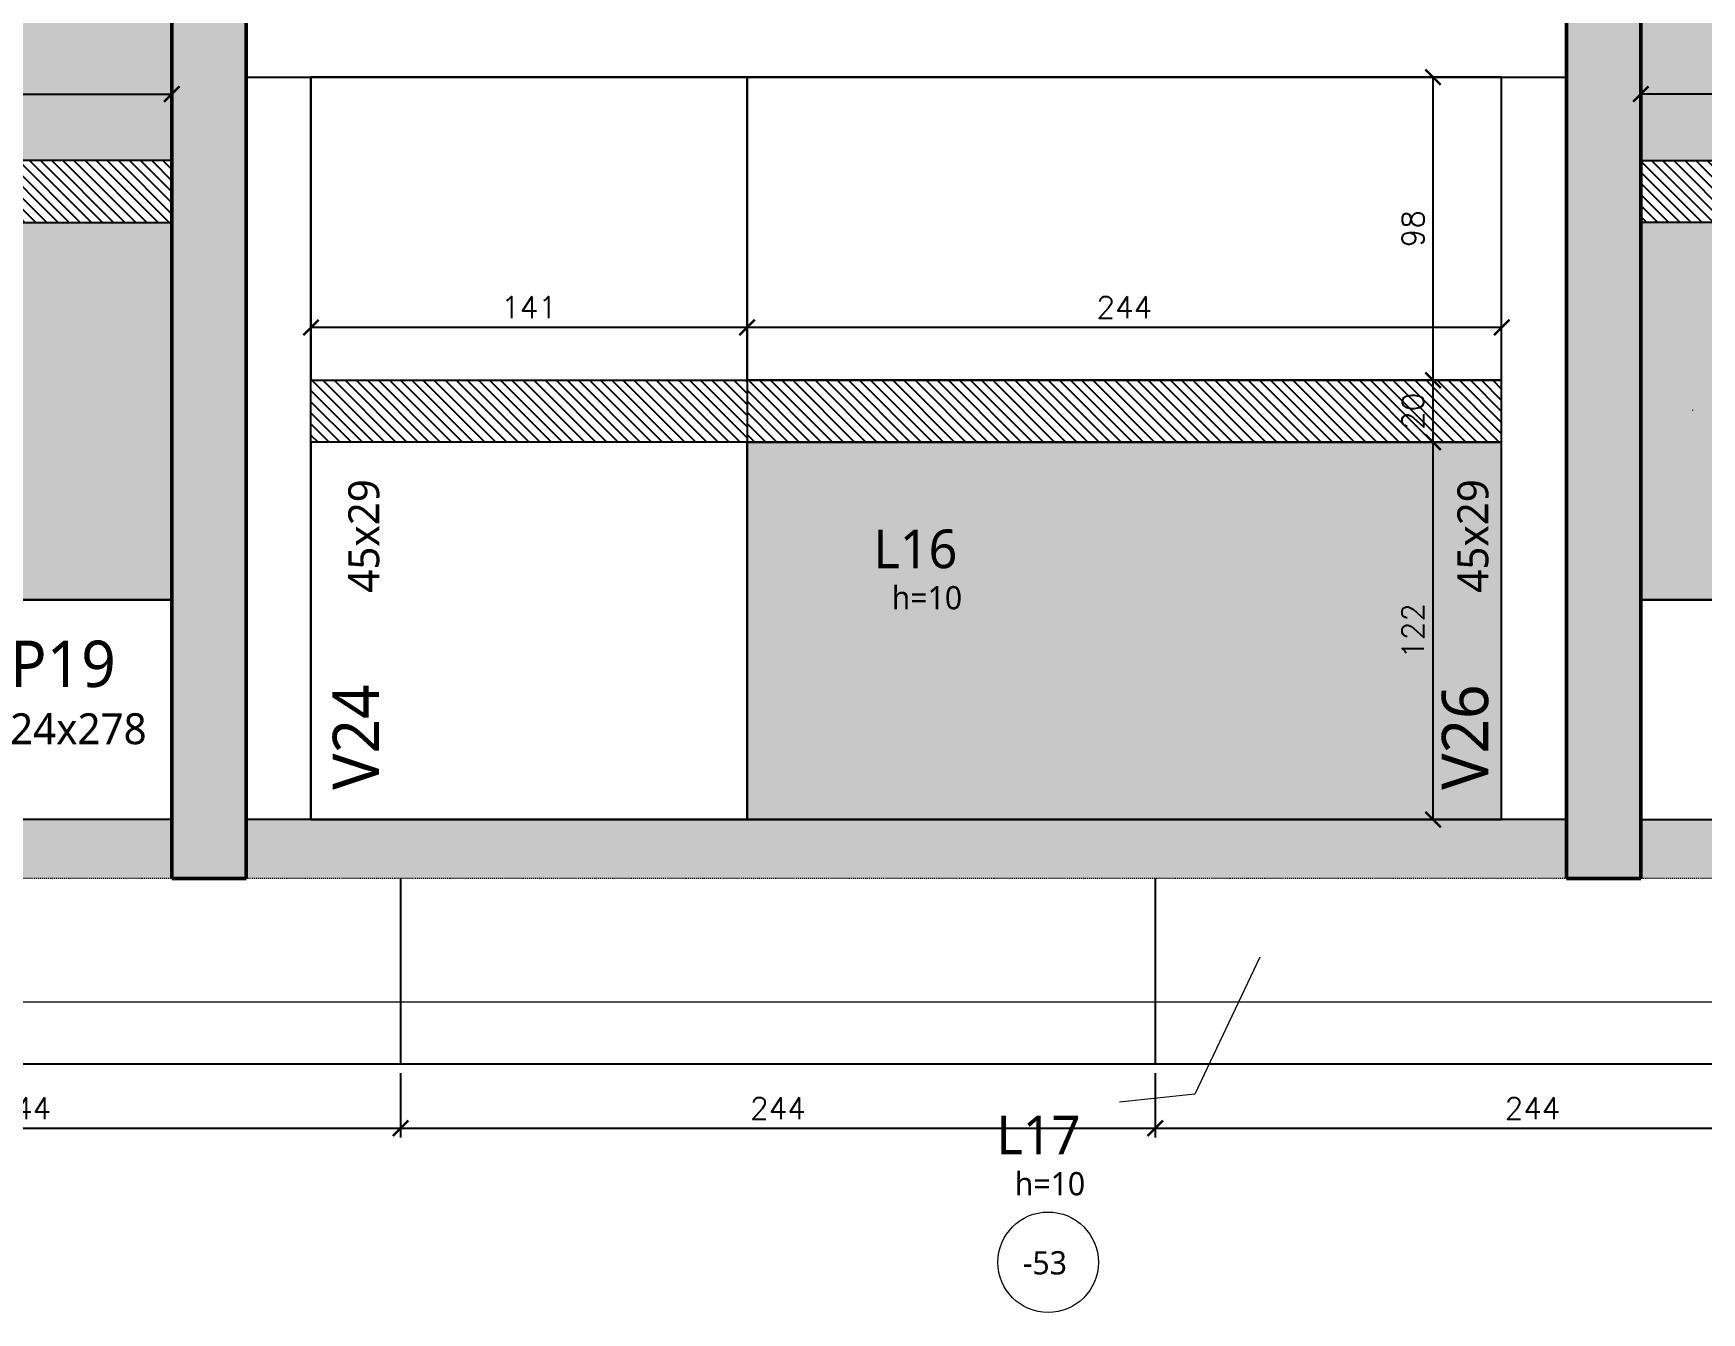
# Model space of a CAD drawing. Extents: x -29754 to -10774, y -8834 to 6017.
# Drawn here: x -22978 to -22439, y -7328 to -6914 of the extents above; entities that cross this region are included whole.
import ezdxf

# ---------------------------------------------------------------- set-up
doc = ezdxf.new("R2010")
doc.units = 0
doc.header["$PDMODE"] = 2
doc.header["$PDSIZE"] = 10
doc.linetypes.add('Aligning Line', pattern=[0.635, 0.3175, -0.3175])
doc.linetypes.add('Traço', pattern=[0.635, 0.3175, -0.3175])
doc.layers.get('0').update_dxf_attribs({"lineweight": 13})
doc.layers.get('Defpoints').update_dxf_attribs({"lineweight": 13})
doc.layers.add('A-DETL', color=7, linetype='Continuous', lineweight=18, true_color=0x00a600)
for name, color, linetype, lineweight in [('A-FLOR', 7, 'Continuous', 18), ('A-FLOR-IDEN', 7, 'Continuous', 9), ('S-BEAM', 7, 'Continuous', 18), ('S-BEAM-IDEN', 7, 'Continuous', 9), ('S-COLS', 7, 'Continuous', 18), ('S-COLS-IDEN', 7, 'Continuous', 9)]:
    doc.layers.add(name, color=color, linetype=linetype, lineweight=lineweight)
for name, color, linetype in [('Cota', 4, 'Continuous'), ('Faixa Reesc', 8, 'Continuous'), ('Hachura 122x244', 253, 'Continuous'), ('Painéis', 200, 'Continuous'), ('Reaproveitamento', 251, 'Continuous')]:
    doc.layers.add(name, color=color, linetype=linetype)
doc.styles.add('Gadugi', font='gadugi.ttf', dxfattribs={"height": 15})
doc.styles.add('Gadugi_1', font='gadugi.ttf', dxfattribs={"height": 10})
doc.styles.add('Gadugi_2', font='gadugi.ttf', dxfattribs={"height": 0.2})
doc.styles.add('Gadugi_3', font='gadugi.ttf', dxfattribs={"height": 7.5})
doc.styles.add('ROMANS', font='romans.shx')
doc.dimstyles.new('Cota Paínel', dxfattribs={"dimtxt": 7, "dimasz": 5, "dimexe": 3, "dimexo": 3, "dimgap": 3, "dimtad": 1, "dimdec": 1, "dimzin": 12, "dimdsep": 46, "dimtxsty": 'ROMANS', "dimblk": 'ARCHTICK', "dimcen": 0, "dimclrd": 4, "dimclre": 4, "dimclrt": 1, "dimadec": 1, "dimazin": 3, "dimtfac": 1, "dimtdec": 1, "dimtmove": 0, "dimatfit": 3, "dimldrblk": 'OBLIQUE', "dimfxl": 1, "dimtolj": 1, "dimtzin": 12, "dimarcsym": 0})
pattern_1 = [(135, (7572.2974, -10649.0406), (-1.79605122, -1.79605122), [])]

# ---------------------------------------------------------------- blocks, each defined once
blk = doc.blocks.new('PED_TAG_LAJE_R01 - TÍTULO_ESPESSURA_REBAIXO-2413107-PL100 - FORMA DO PAVIMENTO TIPO')
at = {"layer": 'A-FLOR-IDEN'}
blk.add_circle((-0.046, -0.667), 0.325, dxfattribs=at)
blk = doc.blocks.new('122x244')
at = {"layer": 'Hachura 122x244'}
h = blk.add_hatch(color=256, dxfattribs=at)
h.dxf.hatch_style = 2
h.paths.add_polyline_path([(-30259.5, 9300.7), (-30015.5, 9300.7), (-30015.5, 9422.7), (-30259.5, 9422.7)])
at = {"layer": 'Painéis'}
blk.add_lwpolyline([(-30259.5, 9300.7), (-30015.5, 9300.7), (-30015.5, 9422.7), (-30259.5, 9422.7)], close=True, dxfattribs=at)
blk = doc.blocks.new('_ArchTick')
at = {"color": 0, "linetype": 'ByBlock', "const_width": 0.15}
blk.add_lwpolyline([(-0.5, -0.5), (0.5, 0.5)], dxfattribs=at)
blk = doc.blocks.new('*D364')
at = {"layer": 'Cota', "color": 4, "lineweight": -2, "transparency": 16777216}
for p, q in [((-23177.26, -6952.63), (-23177.26, -6931.09)), ((-22933.26, -6952.63), (-22933.26, -6931.09)), ((-23177.26, -6934.09), (-22933.26, -6934.09))]:
    blk.add_line(p, q, dxfattribs=at)
at = {"layer": 'Defpoints', "color": 0, "transparency": 16777216}
for p in [(-22933.26, -6934.09), (-23177.26, -6955.63), (-22933.26, -6955.63)]:
    blk.add_point(p, dxfattribs=at)
at = {"layer": 'Cota', "color": 4, "lineweight": -2, "transparency": 16777216, "xscale": 5, "yscale": 5, "zscale": 5, "rotation": 180}
blk.add_blockref('_ArchTick', (-23177.26, -6934.09), dxfattribs=at)
at = {"layer": 'Cota', "color": 4, "lineweight": -2, "transparency": 16777216, "xscale": 5, "yscale": 5, "zscale": 5}
blk.add_blockref('_ArchTick', (-22933.26, -6934.09), dxfattribs=at)
at = {"layer": 'Cota', "color": 1, "transparency": 16777216, "insert": (-23055.26, -6927.59), "char_height": 7, "attachment_point": 5, "style": 'ROMANS'}
blk.add_mtext('\\A1;244', dxfattribs=at)
blk = doc.blocks.new('_OBLIQUE')
at = {"color": 0, "linetype": 'ByBlock', "lineweight": -2}
for p, q in [((0, 0), (-1, 0)), ((-0.5, -0.5), (0.5, 0.5))]:
    blk.add_line(p, q, dxfattribs=at)
blk = doc.blocks.new('*D354')
at = {"layer": 'Cota', "color": 4, "lineweight": -2, "transparency": 16777216}
for p, q in [((-22506.26, -7046.63), (-22528.44, -7046.63)), ((-22525.44, -7168.63), (-22525.44, -7046.63)), ((-22506.26, -7168.63), (-22528.44, -7168.63))]:
    blk.add_line(p, q, dxfattribs=at)
at = {"layer": 'Defpoints', "color": 0, "transparency": 16777216}
for p in [(-22525.44, -7046.63), (-22503.26, -7046.63), (-22503.26, -7168.63)]:
    blk.add_point(p, dxfattribs=at)
at = {"layer": 'Cota', "color": 4, "lineweight": -2, "transparency": 16777216, "xscale": 5, "yscale": 5, "zscale": 5}
for p, rotation in [((-22525.44, -7046.63), 90), ((-22525.44, -7168.63), 270)]:
    blk.add_blockref('_ArchTick', p, dxfattribs=dict(at, rotation=rotation))
at = {"layer": 'Cota', "color": 1, "transparency": 16777216, "insert": (-22531.94, -7107.63), "char_height": 7, "attachment_point": 5, "rotation": 90, "style": 'ROMANS'}
blk.add_mtext('\\A1;122', dxfattribs=at)
blk = doc.blocks.new('*D355')
at = {"layer": 'Cota', "color": 4, "lineweight": -2, "transparency": 16777216}
for p, q in [((-22506.26, -7026.63), (-22528.44, -7026.63)), ((-22525.44, -7046.63), (-22525.44, -7026.63)), ((-22509.26, -7046.63), (-22528.44, -7046.63))]:
    blk.add_line(p, q, dxfattribs=at)
at = {"layer": 'Defpoints', "color": 0, "transparency": 16777216}
for p in [(-22525.44, -7026.63), (-22503.26, -7026.63), (-22506.26, -7046.63)]:
    blk.add_point(p, dxfattribs=at)
at = {"layer": 'Cota', "color": 4, "lineweight": -2, "transparency": 16777216, "xscale": 5, "yscale": 5, "zscale": 5}
for p, rotation in [((-22525.44, -7026.63), 90), ((-22525.44, -7046.63), 270)]:
    blk.add_blockref('_ArchTick', p, dxfattribs=dict(at, rotation=rotation))
at = {"layer": 'Cota', "color": 1, "transparency": 16777216, "insert": (-22531.94, -7036.63), "char_height": 7, "attachment_point": 5, "rotation": 90, "style": 'ROMANS'}
blk.add_mtext('\\A1;20', dxfattribs=at)
blk = doc.blocks.new('*D356')
at = {"layer": 'Cota', "color": 4, "lineweight": -2, "transparency": 16777216}
for p, q in [((-22506.26, -6928.63), (-22528.44, -6928.63)), ((-22525.44, -7026.63), (-22525.44, -6928.63)), ((-22506.26, -7026.63), (-22528.44, -7026.63))]:
    blk.add_line(p, q, dxfattribs=at)
at = {"layer": 'Defpoints', "color": 0, "transparency": 16777216}
for p in [(-22525.44, -6928.63), (-22503.26, -6928.63), (-22503.26, -7026.63)]:
    blk.add_point(p, dxfattribs=at)
at = {"layer": 'Cota', "color": 4, "lineweight": -2, "transparency": 16777216, "xscale": 5, "yscale": 5, "zscale": 5}
for p, rotation in [((-22525.44, -6928.63), 90), ((-22525.44, -7026.63), 270)]:
    blk.add_blockref('_ArchTick', p, dxfattribs=dict(at, rotation=rotation))
at = {"layer": 'Cota', "color": 1, "transparency": 16777216, "insert": (-22531.94, -6977.63), "char_height": 7, "attachment_point": 5, "rotation": 90, "style": 'ROMANS'}
blk.add_mtext('\\A1;98', dxfattribs=at)
blk = doc.blocks.new('*D357')
at = {"layer": 'Cota', "color": 4, "lineweight": -2, "transparency": 16777216}
for p, q in [((-22747.26, -7023.63), (-22747.26, -7006.55)), ((-22503.26, -7023.63), (-22503.26, -7006.55)), ((-22503.26, -7009.55), (-22747.26, -7009.55))]:
    blk.add_line(p, q, dxfattribs=at)
at = {"layer": 'Defpoints', "color": 0, "transparency": 16777216}
for p in [(-22747.26, -7009.55), (-22747.26, -7026.63), (-22503.26, -7026.63)]:
    blk.add_point(p, dxfattribs=at)
at = {"layer": 'Cota', "color": 4, "lineweight": -2, "transparency": 16777216, "xscale": 5, "yscale": 5, "zscale": 5, "rotation": 180}
blk.add_blockref('_ArchTick', (-22747.26, -7009.55), dxfattribs=at)
at = {"layer": 'Cota', "color": 4, "lineweight": -2, "transparency": 16777216, "xscale": 5, "yscale": 5, "zscale": 5}
blk.add_blockref('_ArchTick', (-22503.26, -7009.55), dxfattribs=at)
at = {"layer": 'Cota', "color": 1, "transparency": 16777216, "insert": (-22625.26, -7003.05), "char_height": 7, "attachment_point": 5, "style": 'ROMANS'}
blk.add_mtext('\\A1;244', dxfattribs=at)
blk = doc.blocks.new('*D412')
at = {"layer": 'Cota', "color": 4, "lineweight": -2, "transparency": 16777216}
for p, q in [((-22888.26, -7023.63), (-22888.26, -7006.55)), ((-22747.26, -7023.63), (-22747.26, -7006.55)), ((-22747.26, -7009.55), (-22888.26, -7009.55))]:
    blk.add_line(p, q, dxfattribs=at)
at = {"layer": 'Defpoints', "color": 0, "transparency": 16777216}
for p in [(-22888.26, -7009.55), (-22888.26, -7026.63), (-22747.26, -7026.63)]:
    blk.add_point(p, dxfattribs=at)
at = {"layer": 'Cota', "color": 4, "lineweight": -2, "transparency": 16777216, "xscale": 5, "yscale": 5, "zscale": 5, "rotation": 180}
blk.add_blockref('_ArchTick', (-22888.26, -7009.55), dxfattribs=at)
at = {"layer": 'Cota', "color": 4, "lineweight": -2, "transparency": 16777216, "xscale": 5, "yscale": 5, "zscale": 5}
blk.add_blockref('_ArchTick', (-22747.26, -7009.55), dxfattribs=at)
at = {"layer": 'Cota', "color": 1, "transparency": 16777216, "insert": (-22817.76, -7003.05), "char_height": 7, "attachment_point": 5, "style": 'ROMANS'}
blk.add_mtext('\\A1;141', dxfattribs=at)
blk = doc.blocks.new('*D326')
at = {"layer": 'Cota', "color": 4, "lineweight": -2, "transparency": 16777216}
for p, q in [((-23103.26, -7250.63), (-23103.26, -7271.42)), ((-22859.26, -7250.63), (-22859.26, -7271.42)), ((-23103.26, -7268.42), (-22859.26, -7268.42))]:
    blk.add_line(p, q, dxfattribs=at)
at = {"layer": 'Defpoints', "color": 0, "transparency": 16777216}
for p in [(-23103.26, -7247.63), (-22859.26, -7247.63), (-22859.26, -7268.42)]:
    blk.add_point(p, dxfattribs=at)
at = {"layer": 'Cota', "color": 4, "lineweight": -2, "transparency": 16777216, "xscale": 5, "yscale": 5, "zscale": 5, "rotation": 180}
blk.add_blockref('_ArchTick', (-23103.26, -7268.42), dxfattribs=at)
at = {"layer": 'Cota', "color": 4, "lineweight": -2, "transparency": 16777216, "xscale": 5, "yscale": 5, "zscale": 5}
blk.add_blockref('_ArchTick', (-22859.26, -7268.42), dxfattribs=at)
at = {"layer": 'Cota', "color": 1, "transparency": 16777216, "insert": (-22981.26, -7261.92), "char_height": 7, "attachment_point": 5, "style": 'ROMANS'}
blk.add_mtext('\\A1;244', dxfattribs=at)
blk = doc.blocks.new('*D327')
at = {"layer": 'Cota', "color": 4, "lineweight": -2, "transparency": 16777216}
for p, q in [((-22859.26, -7253.63), (-22859.26, -7271.42)), ((-22615.26, -7250.63), (-22615.26, -7271.42)), ((-22859.26, -7268.42), (-22615.26, -7268.42))]:
    blk.add_line(p, q, dxfattribs=at)
at = {"layer": 'Defpoints', "color": 0, "transparency": 16777216}
for p in [(-22615.26, -7247.63), (-22859.26, -7250.63), (-22615.26, -7268.42)]:
    blk.add_point(p, dxfattribs=at)
at = {"layer": 'Cota', "color": 4, "lineweight": -2, "transparency": 16777216, "xscale": 5, "yscale": 5, "zscale": 5, "rotation": 180}
blk.add_blockref('_ArchTick', (-22859.26, -7268.42), dxfattribs=at)
at = {"layer": 'Cota', "color": 4, "lineweight": -2, "transparency": 16777216, "xscale": 5, "yscale": 5, "zscale": 5}
blk.add_blockref('_ArchTick', (-22615.26, -7268.42), dxfattribs=at)
at = {"layer": 'Cota', "color": 1, "transparency": 16777216, "insert": (-22737.26, -7261.92), "char_height": 7, "attachment_point": 5, "style": 'ROMANS'}
blk.add_mtext('\\A1;244', dxfattribs=at)
blk = doc.blocks.new('*D328')
at = {"layer": 'Cota', "color": 4, "lineweight": -2, "transparency": 16777216}
for p, q in [((-22615.26, -7250.63), (-22615.26, -7271.42)), ((-22371.26, -7250.63), (-22371.26, -7271.42)), ((-22615.26, -7268.42), (-22371.26, -7268.42))]:
    blk.add_line(p, q, dxfattribs=at)
at = {"layer": 'Defpoints', "color": 0, "transparency": 16777216}
for p in [(-22615.26, -7247.63), (-22371.26, -7247.63), (-22371.26, -7268.42)]:
    blk.add_point(p, dxfattribs=at)
at = {"layer": 'Cota', "color": 4, "lineweight": -2, "transparency": 16777216, "xscale": 5, "yscale": 5, "zscale": 5, "rotation": 180}
blk.add_blockref('_ArchTick', (-22615.26, -7268.42), dxfattribs=at)
at = {"layer": 'Cota', "color": 4, "lineweight": -2, "transparency": 16777216, "xscale": 5, "yscale": 5, "zscale": 5}
blk.add_blockref('_ArchTick', (-22371.26, -7268.42), dxfattribs=at)
at = {"layer": 'Cota', "color": 1, "transparency": 16777216, "insert": (-22493.26, -7261.92), "char_height": 7, "attachment_point": 5, "style": 'ROMANS'}
blk.add_mtext('\\A1;244', dxfattribs=at)
blk = doc.blocks.new('*D312')
at = {"layer": 'Cota', "color": 4, "lineweight": -2, "transparency": 16777216}
for p, q in [((-22458.26, -6952.63), (-22458.26, -6931.09)), ((-22214.26, -6952.63), (-22214.26, -6931.09)), ((-22214.26, -6934.09), (-22458.26, -6934.09))]:
    blk.add_line(p, q, dxfattribs=at)
at = {"layer": 'Defpoints', "color": 0, "transparency": 16777216}
for p in [(-22458.26, -6934.09), (-22458.26, -6955.63), (-22214.26, -6955.63)]:
    blk.add_point(p, dxfattribs=at)
at = {"layer": 'Cota', "color": 4, "lineweight": -2, "transparency": 16777216, "xscale": 5, "yscale": 5, "zscale": 5, "rotation": 180}
blk.add_blockref('_ArchTick', (-22458.26, -6934.09), dxfattribs=at)
at = {"layer": 'Cota', "color": 4, "lineweight": -2, "transparency": 16777216, "xscale": 5, "yscale": 5, "zscale": 5}
blk.add_blockref('_ArchTick', (-22214.26, -6934.09), dxfattribs=at)
at = {"layer": 'Cota', "color": 1, "transparency": 16777216, "insert": (-22336.26, -6927.59), "char_height": 7, "attachment_point": 5, "style": 'ROMANS'}
blk.add_mtext('\\A1;244', dxfattribs=at)

msp = doc.modelspace()

# ---------------------------------------------------------------- hatches: boundary and pattern name
at = {"layer": 'Faixa Reesc'}
h = msp.add_hatch(dxfattribs=at)
h.set_pattern_fill('ANSI31', color=256, scale=0.8, angle=90)
h.set_pattern_definition(pattern_1)
h.paths.add_polyline_path([(-22933.26, -6955.63), (-23177.26, -6955.63), (-23177.26, -6975.63), (-22933.26, -6975.63)])
h = msp.add_hatch(dxfattribs=at)
h.set_pattern_fill('ANSI31', color=256, scale=0.8, angle=90)
h.set_pattern_definition(pattern_1)
h.paths.add_polyline_path([(-22458.26, -6955.63), (-22214.26, -6955.63), (-22214.26, -6975.63), (-22458.26, -6975.63)])
h = msp.add_hatch(dxfattribs=at)
h.set_pattern_fill('ANSI31', color=256, scale=0.8, angle=90)
h.set_pattern_definition([(135, (6898.4582, -669.3456), (-1.79605122, -1.79605122), [])])
h.paths.add_polyline_path([(-22747.26, -7026.63), (-22888.26, -7026.63), (-22888.26, -7046.63), (-22747.26, -7046.63)])
h = msp.add_hatch(dxfattribs=at)
h.set_pattern_fill('ANSI31', color=256, scale=0.8, angle=90)
h.set_pattern_definition([(135, (8002.2974, -10720.0406), (-1.79605122, -1.79605122), [])])
h.paths.add_polyline_path([(-22503.26, -7026.63), (-22747.26, -7026.63), (-22747.26, -7046.63), (-22503.26, -7046.63)])
at = {"layer": 'S-BEAM', "true_color": 0xccffcc}
for points in [[(-22933.26, -7187.63), (-22933.26, -7168.63), (-23816.26, -7168.63), (-23816.26, -7187.63), (-23134.97, -7187.63)], [(-22482.26, -7187.63), (-22482.26, -7168.63), (-22909.26, -7168.63), (-22909.26, -7187.63), (-22564.06, -7187.63)], [(-21556.26, -7187.63), (-21556.26, -7168.63), (-22458.26, -7168.63), (-22458.26, -7187.63), (-21612.54, -7187.63)]]:
    msp.add_hatch(color=254, dxfattribs=at).paths.add_polyline_path(points, flags=0)
at = {"layer": 'S-COLS', "true_color": 0x808080}
for points in [[(-22909.26, -7187.63), (-22909.26, -6909.63), (-22933.26, -6909.63), (-22933.26, -7187.63)], [(-22458.26, -7187.63), (-22458.26, -6909.63), (-22482.26, -6909.63), (-22482.26, -7187.63)]]:
    msp.add_hatch(color=8, dxfattribs=at).paths.add_polyline_path(points, flags=0)

# ---------------------------------------------------------------- linework, layer by layer
at = {"linetype": 'Traço', "lineweight": 18}
for p, q in [((-22458.35, -6916.59), (-22458.27, -6916.85)), ((-22441.47, -7036.4), (-22441.39, -7036.14))]:
    msp.add_line(p, q, dxfattribs=at)
at = {"layer": 'A-DETL', "color": 7, "linetype": 'Aligning Line'}
msp.add_line((-21556.26, -7187.63), (-23835.26, -7187.63), dxfattribs=at)
at = {"layer": 'A-FLOR'}
msp.add_line((-21516.26, -7227.63), (-23875.26, -7227.63), dxfattribs=at)
at = {"layer": 'A-FLOR-IDEN'}
for p, q in [((-22581.49, -7213.05), (-22602.49, -7257.36)), ((-22602.49, -7257.36), (-22626.85, -7259.93))]:
    msp.add_line(p, q, dxfattribs=at)
at = {"layer": 'Painéis'}
for p, q in [((-22859.26, -7187.63), (-22859.26, -7247.63)), ((-22615.26, -7187.63), (-22615.26, -7247.63)), ((-23835.26, -7247.63), (-21556.22, -7247.63))]:
    msp.add_line(p, q, dxfattribs=at)
for points in [[(-22888.26, -7026.63), (-22747.26, -7026.63), (-22747.26, -6928.63), (-22888.26, -6928.63)], [(-22747.26, -7026.63), (-22503.26, -7026.63), (-22503.26, -6928.63), (-22747.26, -6928.63)], [(-23177.26, -6975.63), (-22933.26, -6975.63), (-22933.26, -6955.63), (-23177.26, -6955.63)], [(-22214.26, -6975.63), (-22458.26, -6975.63), (-22458.26, -6955.63), (-22214.26, -6955.63)], [(-22747.26, -7046.63), (-22888.26, -7046.63), (-22888.26, -7026.63), (-22747.26, -7026.63)], [(-22747.26, -7046.63), (-22503.26, -7046.63), (-22503.26, -7026.63), (-22747.26, -7026.63)], [(-22747.26, -7046.63), (-22888.26, -7046.63), (-22888.26, -7168.63), (-22747.26, -7168.63)], [(-23177.26, -7097.63), (-22933.26, -7097.63), (-22933.26, -7168.63), (-23177.26, -7168.63)], [(-22214.26, -7097.63), (-22458.26, -7097.63), (-22458.26, -7168.63), (-22214.26, -7168.63)]]:
    msp.add_lwpolyline(points, close=True, dxfattribs=at)
at = {"layer": 'S-BEAM', "lineweight": 25}
for p, q in [((-22909.26, -6928.63), (-22482.26, -6928.63)), ((-22888.26, -7168.63), (-22888.26, -6928.63)), ((-22503.26, -7168.63), (-22503.26, -6928.63)), ((-22933.26, -7168.63), (-23816.26, -7168.63)), ((-22482.26, -7168.63), (-22909.26, -7168.63)), ((-22458.26, -7168.63), (-21575.26, -7168.63))]:
    msp.add_line(p, q, dxfattribs=at)
at = {"layer": 'S-COLS', "lineweight": 50}
for p, q in [((-22933.26, -7187.63), (-22933.26, -6909.63)), ((-22909.26, -6909.63), (-22909.26, -7187.63)), ((-22482.26, -7187.63), (-22482.26, -6909.63)), ((-22458.26, -6909.63), (-22458.26, -7187.63)), ((-22909.26, -7187.63), (-22933.26, -7187.63)), ((-22458.26, -7187.63), (-22482.26, -7187.63))]:
    msp.add_line(p, q, dxfattribs=at)

# ---------------------------------------------------------------- block references
at = {"layer": 'A-FLOR-IDEN', "xscale": 49.99999999999998, "yscale": 49.99999999999998, "zscale": 49.99999999999998}
msp.add_blockref('PED_TAG_LAJE_R01 - TÍTULO_ESPESSURA_REBAIXO-2413107-PL100 - FORMA DO PAVIMENTO TIPO', (-22647.6, -7278.39), dxfattribs=at)
at = {"layer": 'Reaproveitamento', "xscale": -1}
for p in [(-53192.76, -16256.33), (-53192.76, -16398.33)]:
    msp.add_blockref('122x244', p, dxfattribs=at)
at = {"layer": 'Reaproveitamento'}
for p in [(7801.24, -16256.33), (7801.24, -16398.33), (7512.24, -16469.33)]:
    msp.add_blockref('122x244', p, dxfattribs=at)

# ---------------------------------------------------------------- texts
at = {"layer": 'A-FLOR-IDEN', "attachment_point": 1}
for s, insert, char_height, width, style in [('L16', (-22706.4, -7074.87), 12.5, 33.27, 'Gadugi_3'), ('h=10', (-22700.51, -7093.16), 7.5, 29.6624, 'Gadugi_2'), ('L17', (-22666.62, -7264.3), 12.5, 33.27, 'Gadugi_3'), ('h=10', (-22660.73, -7282.58), 7.5, 29.6624, 'Gadugi_2'), ('-53', (-22658.14, -7308.15), 7.5, 18.8397, 'Gadugi_2')]:
    msp.add_mtext(s, dxfattribs=dict(at, insert=insert, char_height=char_height, width=width, style=style))
at = {"layer": 'S-BEAM-IDEN', "attachment_point": 1, "rotation": 90}
for s, insert, char_height, width, style in [('45x29', (-22876.19, -7095.29), 10, 44.8945, 'Gadugi'), ('45x29', (-22517.58, -7095.29), 10, 44.8945, 'Gadugi'), ('V24', (-22881.22, -7159), 15, 44.0928, 'Gadugi_1'), ('V26', (-22522.61, -7159), 15, 44.0928, 'Gadugi_1')]:
    msp.add_mtext(s, dxfattribs=dict(at, insert=insert, char_height=char_height, width=width, style=style))
at = {"layer": 'S-COLS-IDEN', "attachment_point": 1}
for s, insert, char_height, width, style in [('P19', (-22985.53, -7110.77), 15, 42.4894, 'Gadugi_1'), ('24x278', (-22985.53, -7134.26), 10, 54.1139, 'Gadugi')]:
    msp.add_mtext(s, dxfattribs=dict(at, insert=insert, char_height=char_height, width=width, style=style))

# ---------------------------------------------------------------- dimensions: what is measured, and where the dimension line sits
at = {"layer": 'Cota'}
for base, p1, p2, override, picture, middle in [((-22933.26, -6934.09), (-23177.26, -6955.63), (-22933.26, -6955.63), {"dimtmove": 1, "dimarcsym": 2}, '*D364', (-23055.26, -6927.59)), ((-22888.26, -7009.55), (-22747.26, -7026.63), (-22888.26, -7026.63), {"dimtmove": 1, "dimarcsym": 2}, '*D412', (-22817.76, -7003.05)), ((-22747.26, -7009.55), (-22503.26, -7026.63), (-22747.26, -7026.63), {"dimarcsym": 2}, '*D357', (-22625.26, -7003.05)), ((-22615.26, -7268.42), (-22859.26, -7250.63), (-22615.26, -7247.63), {"dimarcsym": 2}, '*D327', (-22737.26, -7261.92)), ((-22371.26, -7268.42), (-22615.26, -7247.63), (-22371.26, -7247.63), {"dimtmove": 1, "dimarcsym": 2}, '*D328', (-22493.26, -7261.92))]:
    dim = msp.add_linear_dim(base=base, p1=p1, p2=p2, dimstyle='Cota Paínel', override=override, dxfattribs=at)
    dim.commit()
    dim.dimension.update_dxf_attribs({"geometry": picture, "text_midpoint": middle})
for base, p1, p2, angle, override, picture, middle in [((-22525.44, -6928.63), (-22503.26, -7026.63), (-22503.26, -6928.63), 90, {"dimtmove": 1, "dimarcsym": 2}, '*D356', (-22531.94, -6977.63)), ((-22458.26, -6934.09), (-22214.26, -6955.63), (-22458.26, -6955.63), 180, {"dimtmove": 1, "dimarcsym": 2}, '*D312', (-22336.26, -6927.59)), ((-22525.44, -7026.63), (-22506.26, -7046.63), (-22503.26, -7026.63), 90, {"dimarcsym": 2}, '*D355', (-22531.94, -7036.63)), ((-22525.44, -7046.63), (-22503.26, -7168.63), (-22503.26, -7046.63), 90, {"dimarcsym": 2}, '*D354', (-22531.94, -7107.63))]:
    dim = msp.add_linear_dim(base=base, p1=p1, p2=p2, angle=angle, dimstyle='Cota Paínel', override=override, dxfattribs=at)
    dim.commit()
    dim.dimension.update_dxf_attribs({"geometry": picture, "text_midpoint": middle})
dim = msp.add_linear_dim(base=(-22859.26, -7268.42), p1=(-23103.26, -7247.63), p2=(-22859.26, -7247.63), dimstyle='Cota Paínel', dxfattribs=at)
dim.commit()
dim.dimension.update_dxf_attribs({"geometry": '*D326', "text_midpoint": (-22981.26, -7261.92)})

doc.saveas('drawing.dxf')
